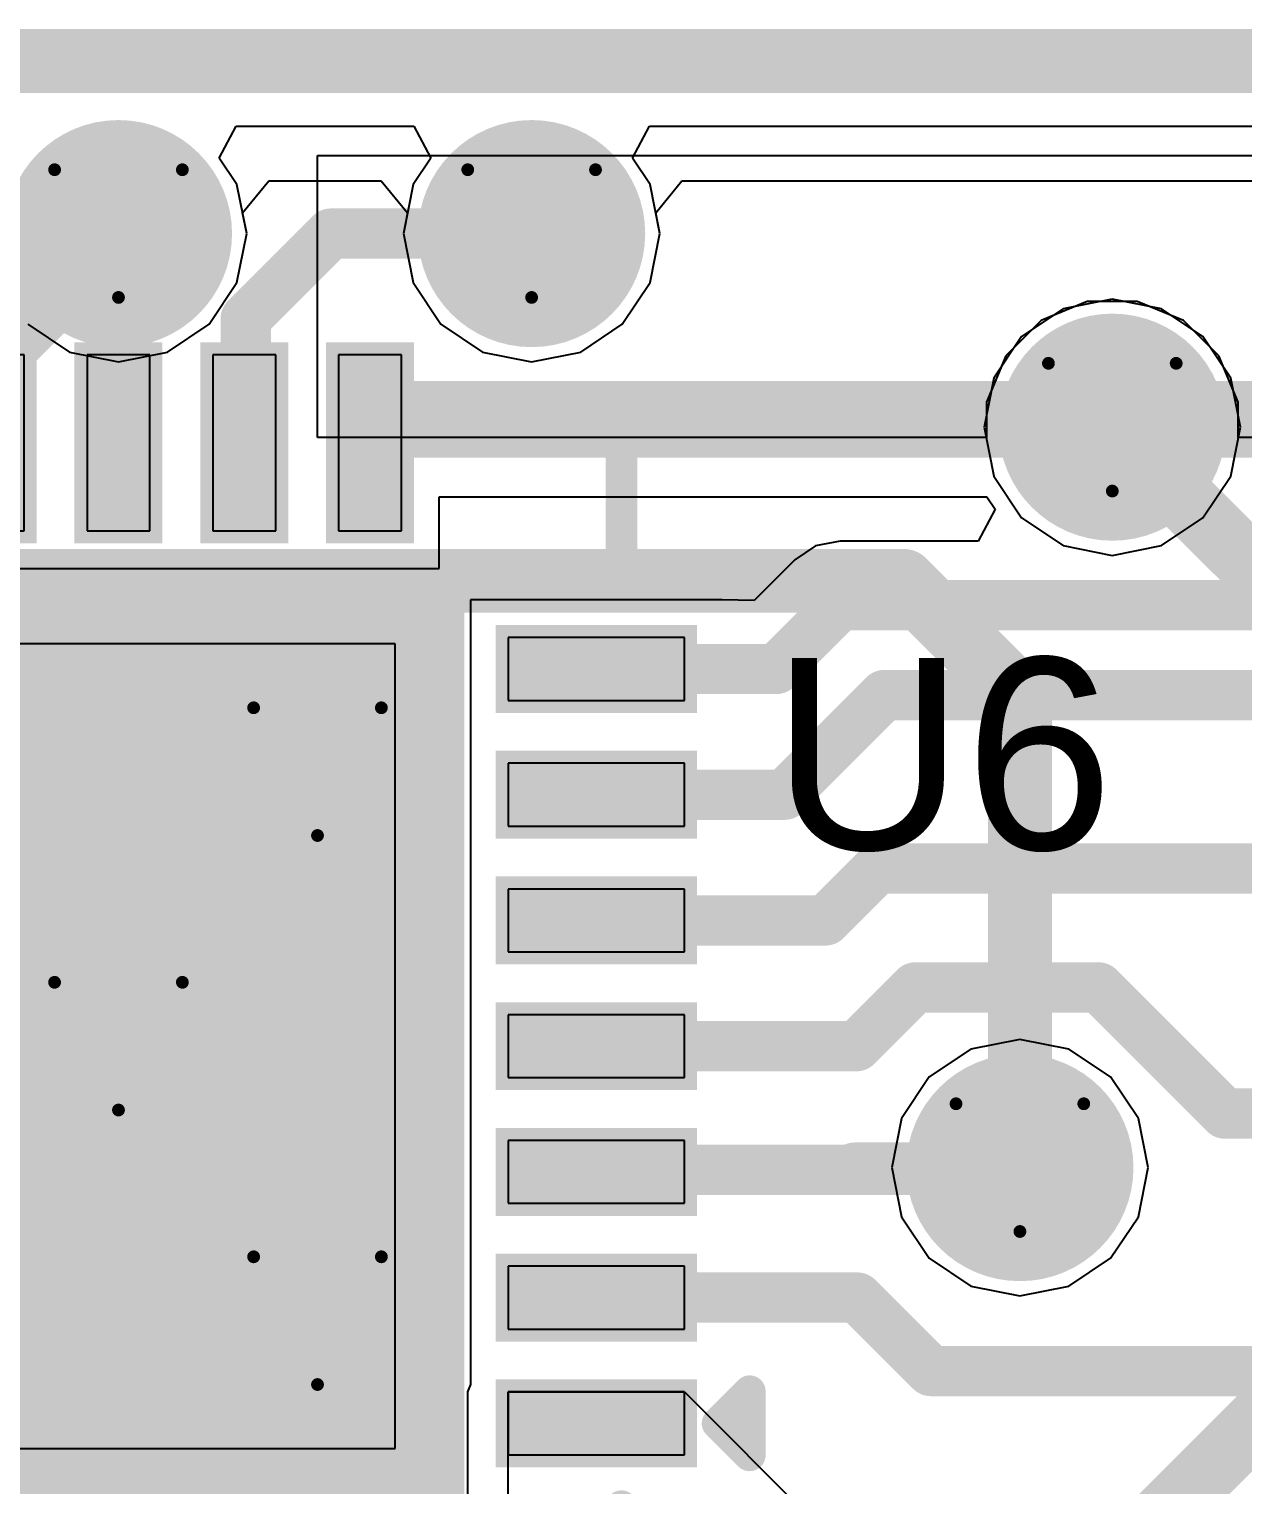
# Model space of a CAD drawing. Header units: inches. Extents: x 0 to 423, y -3 to 110.
# Drawn here: x 16.12 to 20.95, y 73.76 to 79.55 of the extents above; entities that cross this region are included whole.
import ezdxf

# ---------------------------------------------------------------- set-up
doc = ezdxf.new("R2010")
doc.units = ezdxf.units.IN
for name, color, linetype in [('Board Outline', 56, 'Continuous'), ('Bottom Layer', 5, 'Continuous'), ('Bottom Solder', 6, 'Continuous'), ('Drill Drawing', 1, 'Continuous'), ('Mechanical 1', 6, 'Continuous'), ('Mid Layer', 16, 'Continuous'), ('Mid Layer 2', 76, 'Continuous'), ('Top Layer', 1, 'Continuous'), ('Top Overlay', 2, 'Continuous'), ('Top Paste', 8, 'Continuous'), ('Top Solder', 216, 'Continuous'), ('Via Holes', 16, 'Continuous')]:
    doc.layers.add(name, color=color, linetype=linetype)
doc.styles.add('Arial', font='', dxfattribs={"height": 0.2})
doc.styles.get('Arial').set_extended_font_data('Arial')

# ---------------------------------------------------------------- blocks, each defined once
blk = doc.blocks.new('24_QFN__4_5__12')
at = {"layer": 'Top Layer'}
for points in [[(-0.875, 2.7501), (-0.875, 2.0501), (-1.125, 2.0501), (-1.125, 2.7501)], [(-0.375, 2.7501), (-0.375, 2.0501), (-0.625, 2.0501), (-0.625, 2.7501)], [(0.125, 2.7501), (0.125, 2.0501), (-0.125, 2.0501), (-0.125, 2.7501)], [(0.625, 2.7501), (0.625, 2.0501), (0.375, 2.0501), (0.375, 2.7501)], [(1.125, 2.7501), (1.125, 2.0501), (0.875, 2.0501), (0.875, 2.7501)], [(1.325, 1.825), (1.325, -1.825), (-1.325, -1.825), (-1.325, 1.825)], [(-1.5499, 1.625), (-1.5499, 1.375), (-2.2499, 1.375), (-2.2499, 1.625)], [(2.2499, 1.625), (2.2499, 1.375), (1.5499, 1.375), (1.5499, 1.625)], [(-1.5499, 1.125), (-1.5499, 0.875), (-2.2499, 0.875), (-2.2499, 1.125)], [(2.2499, 1.125), (2.2499, 0.875), (1.5499, 0.875), (1.5499, 1.125)], [(-1.5499, 0.625), (-1.5499, 0.375), (-2.2499, 0.375), (-2.2499, 0.625)], [(2.2499, 0.625), (2.2499, 0.375), (1.5499, 0.375), (1.5499, 0.625)], [(-1.5499, 0.125), (-1.5499, -0.125), (-2.2499, -0.125), (-2.2499, 0.125)], [(2.2499, 0.125), (2.2499, -0.125), (1.5499, -0.125), (1.5499, 0.125)], [(-1.5499, -0.375), (-1.5499, -0.625), (-2.2499, -0.625), (-2.2499, -0.375)], [(2.2499, -0.375), (2.2499, -0.625), (1.5499, -0.625), (1.5499, -0.375)], [(-1.5499, -0.875), (-1.5499, -1.125), (-2.2499, -1.125), (-2.2499, -0.875)], [(2.2499, -0.875), (2.2499, -1.125), (1.5499, -1.125), (1.5499, -0.875)], [(-1.5499, -1.375), (-1.5499, -1.625), (-2.2499, -1.625), (-2.2499, -1.375)], [(2.2499, -1.375), (2.2499, -1.625), (1.5499, -1.625), (1.5499, -1.375)], [(-0.875, -2.0501), (-0.875, -2.7501), (-1.125, -2.7501), (-1.125, -2.0501)], [(-0.375, -2.0501), (-0.375, -2.7501), (-0.625, -2.7501), (-0.625, -2.0501)], [(0.125, -2.0501), (0.125, -2.7501), (-0.125, -2.7501), (-0.125, -2.0501)], [(0.625, -2.0501), (0.625, -2.7501), (0.375, -2.7501), (0.375, -2.0501)], [(1.125, -2.0501), (1.125, -2.7501), (0.875, -2.7501), (0.875, -2.0501)]]:
    blk.add_hatch(color=1, dxfattribs=at).paths.add_polyline_path(points)
at = {"layer": 'Top Solder'}
for points in [[(-0.825, 2.8001), (-0.825, 2.0001), (-1.175, 2.0001), (-1.175, 2.8001)], [(-0.325, 2.8001), (-0.325, 2.0001), (-0.675, 2.0001), (-0.675, 2.8001)], [(0.175, 2.8001), (0.175, 2.0001), (-0.175, 2.0001), (-0.175, 2.8001)], [(0.675, 2.8001), (0.675, 2.0001), (0.325, 2.0001), (0.325, 2.8001)], [(1.175, 2.8001), (1.175, 2.0001), (0.825, 2.0001), (0.825, 2.8001)], [(1.375, 1.875), (1.375, -1.875), (-1.375, -1.875), (-1.375, 1.875)], [(-1.4999, 1.675), (-1.4999, 1.325), (-2.2999, 1.325), (-2.2999, 1.675)], [(2.2999, 1.675), (2.2999, 1.325), (1.4999, 1.325), (1.4999, 1.675)], [(-1.4999, 1.175), (-1.4999, 0.825), (-2.2999, 0.825), (-2.2999, 1.175)], [(2.2999, 1.175), (2.2999, 0.825), (1.4999, 0.825), (1.4999, 1.175)], [(-1.4999, 0.675), (-1.4999, 0.325), (-2.2999, 0.325), (-2.2999, 0.675)], [(2.2999, 0.675), (2.2999, 0.325), (1.4999, 0.325), (1.4999, 0.675)], [(-1.4999, 0.175), (-1.4999, -0.175), (-2.2999, -0.175), (-2.2999, 0.175)], [(2.2999, 0.175), (2.2999, -0.175), (1.4999, -0.175), (1.4999, 0.175)], [(-1.4999, -0.325), (-1.4999, -0.675), (-2.2999, -0.675), (-2.2999, -0.325)], [(2.2999, -0.325), (2.2999, -0.675), (1.4999, -0.675), (1.4999, -0.325)], [(-1.4999, -0.825), (-1.4999, -1.175), (-2.2999, -1.175), (-2.2999, -0.825)], [(2.2999, -0.825), (2.2999, -1.175), (1.4999, -1.175), (1.4999, -0.825)], [(-1.4999, -1.325), (-1.4999, -1.675), (-2.2999, -1.675), (-2.2999, -1.325)], [(2.2999, -1.325), (2.2999, -1.675), (1.4999, -1.675), (1.4999, -1.325)], [(-0.825, -2.0001), (-0.825, -2.8001), (-1.175, -2.8001), (-1.175, -2.0001)], [(-0.325, -2.0001), (-0.325, -2.8001), (-0.675, -2.8001), (-0.675, -2.0001)], [(0.175, -2.0001), (0.175, -2.8001), (-0.175, -2.8001), (-0.175, -2.0001)], [(0.675, -2.0001), (0.675, -2.8001), (0.325, -2.8001), (0.325, -2.0001)], [(1.175, -2.0001), (1.175, -2.8001), (0.825, -2.8001), (0.825, -2.0001)]]:
    blk.add_hatch(color=216, dxfattribs=at).paths.add_polyline_path(points)
at = {"layer": 'Top Overlay'}
for points in [[(-2, 2.5, 0.127, 0.127, 0), (-2, 1.8305, 0.127, 0.127, 0)], [(-1.3305, 2.5, 0.127, 0.127, 0), (-2, 2.5, 0.127, 0.127, 0)], [(2, 2.5, 0.127, 0.127, 0), (1.3305, 2.5, 0.127, 0.127, 0)], [(2, 2.5, 0.127, 0.127, 0), (2, 1.8305, 0.127, 0.127, 0)], [(-2.5095, 1.627, 0.127, 0.127, 0), (-2.5095, 1.373, 0.127, 0.127, 0)], [(-2.3825, 1.5, 0.127, 0.127, 0), (-2.5095, 1.627, 0.127, 0.127, 0)], [(-2.3825, 1.5, 0.127, 0.127, 0), (-2.5095, 1.373, 0.127, 0.127, 0)], [(-2, -1.8305, 0.127, 0.127, 0), (-2, -2.5, 0.127, 0.127, 0)], [(2, -1.8305, 0.127, 0.127, 0), (2, -2.5, 0.127, 0.127, 0)], [(-1.3305, -2.5, 0.127, 0.127, 0), (-2, -2.5, 0.127, 0.127, 0)], [(2, -2.5, 0.127, 0.127, 0), (1.3305, -2.5, 0.127, 0.127, 0)]]:
    blk.add_lwpolyline(points, format="xyseb", dxfattribs=at)
for points in [[(-2.0317, 2.5, 0.0635, 0.0635, 1), (-1.9682, 2.5, 0.0635, 0.0635, 1)], [(-2.0317, 2.5, 0.0635, 0.0635, 1), (-1.9682, 2.5, 0.0635, 0.0635, 1)], [(-1.3623, 2.5, 0.0635, 0.0635, 1), (-1.2988, 2.5, 0.0635, 0.0635, 1)], [(1.2988, 2.5, 0.0635, 0.0635, 1), (1.3623, 2.5, 0.0635, 0.0635, 1)], [(1.9682, 2.5, 0.0635, 0.0635, 1), (2.0317, 2.5, 0.0635, 0.0635, 1)], [(1.9682, 2.5, 0.0635, 0.0635, 1), (2.0317, 2.5, 0.0635, 0.0635, 1)], [(-2.0317, 1.8305, 0.0635, 0.0635, 1), (-1.9682, 1.8305, 0.0635, 0.0635, 1)], [(1.9682, 1.8305, 0.0635, 0.0635, 1), (2.0317, 1.8305, 0.0635, 0.0635, 1)], [(-2.5413, 1.627, 0.0635, 0.0635, 1), (-2.4778, 1.627, 0.0635, 0.0635, 1)], [(-2.5413, 1.627, 0.0635, 0.0635, 1), (-2.4778, 1.627, 0.0635, 0.0635, 1)], [(-2.4143, 1.5, 0.0635, 0.0635, 1), (-2.3508, 1.5, 0.0635, 0.0635, 1)], [(-2.4143, 1.5, 0.0635, 0.0635, 1), (-2.3508, 1.5, 0.0635, 0.0635, 1)], [(-2.5413, 1.373, 0.0635, 0.0635, 1), (-2.4778, 1.373, 0.0635, 0.0635, 1)], [(-2.5413, 1.373, 0.0635, 0.0635, 1), (-2.4778, 1.373, 0.0635, 0.0635, 1)], [(-2.0317, -1.8305, 0.0635, 0.0635, 1), (-1.9682, -1.8305, 0.0635, 0.0635, 1)], [(1.9682, -1.8305, 0.0635, 0.0635, 1), (2.0317, -1.8305, 0.0635, 0.0635, 1)], [(-2.0317, -2.5, 0.0635, 0.0635, 1), (-1.9682, -2.5, 0.0635, 0.0635, 1)], [(-2.0317, -2.5, 0.0635, 0.0635, 1), (-1.9682, -2.5, 0.0635, 0.0635, 1)], [(-1.3623, -2.5, 0.0635, 0.0635, 1), (-1.2988, -2.5, 0.0635, 0.0635, 1)], [(1.2988, -2.5, 0.0635, 0.0635, 1), (1.3623, -2.5, 0.0635, 0.0635, 1)], [(1.9682, -2.5, 0.0635, 0.0635, 1), (2.0317, -2.5, 0.0635, 0.0635, 1)], [(1.9682, -2.5, 0.0635, 0.0635, 1), (2.0317, -2.5, 0.0635, 0.0635, 1)]]:
    blk.add_lwpolyline(points, format="xyseb", close=True, dxfattribs=at)
at = {"layer": 'Top Paste'}
for p, q in [((-0.875, 2.75), (-1.125, 2.75)), ((-1.125, 2.75), (-1.125, 2.05)), ((-0.875, 2.05), (-0.875, 2.75)), ((-0.3751, 2.75), (-0.6251, 2.75)), ((-0.6251, 2.75), (-0.6251, 2.05)), ((-0.3751, 2.05), (-0.3751, 2.75)), ((0.125, 2.75), (-0.125, 2.75)), ((-0.125, 2.75), (-0.125, 2.05)), ((0.125, 2.05), (0.125, 2.75)), ((0.6249, 2.75), (0.3749, 2.75)), ((0.3749, 2.75), (0.3749, 2.05)), ((0.6249, 2.05), (0.6249, 2.75)), ((1.125, 2.75), (0.875, 2.75)), ((0.875, 2.75), (0.875, 2.05)), ((1.125, 2.05), (1.125, 2.75)), ((-1.125, 2.05), (-0.875, 2.05)), ((-0.6251, 2.05), (-0.3751, 2.05)), ((-0.125, 2.05), (0.125, 2.05)), ((0.3749, 2.05), (0.6249, 2.05)), ((0.875, 2.05), (1.125, 2.05)), ((-1.55, 1.6249), (-2.25, 1.6249)), ((-2.25, 1.6249), (-2.25, 1.3749)), ((-1.55, 1.3749), (-1.55, 1.6249)), ((2.25, 1.6249), (1.55, 1.6249)), ((1.55, 1.6249), (1.55, 1.3749)), ((2.25, 1.3749), (2.25, 1.6249)), ((-1.1, 1.6), (-1.1, -1.6)), ((1.1, 1.6), (-1.1, 1.6)), ((1.1, -1.6), (1.1, 1.6)), ((-2.25, 1.3749), (-1.55, 1.3749)), ((1.55, 1.3749), (2.25, 1.3749)), ((-1.55, 1.125), (-2.25, 1.125)), ((-2.25, 1.125), (-2.25, 0.875)), ((-1.55, 0.875), (-1.55, 1.125)), ((2.25, 1.125), (1.55, 1.125)), ((1.55, 1.125), (1.55, 0.875)), ((2.25, 0.875), (2.25, 1.125)), ((-2.25, 0.875), (-1.55, 0.875)), ((1.55, 0.875), (2.25, 0.875)), ((-2.25, 0.6249), (-2.25, 0.3749)), ((-1.55, 0.6249), (-2.25, 0.6249)), ((-1.55, 0.3749), (-1.55, 0.6249)), ((1.55, 0.6249), (1.55, 0.3749)), ((2.25, 0.6249), (1.55, 0.6249)), ((2.25, 0.3749), (2.25, 0.6249)), ((-2.25, 0.3749), (-1.55, 0.3749)), ((1.55, 0.3749), (2.25, 0.3749)), ((-1.55, 0.125), (-2.25, 0.125)), ((-2.25, 0.125), (-2.25, -0.125)), ((-1.55, -0.125), (-1.55, 0.125)), ((2.25, 0.125), (1.55, 0.125)), ((1.55, 0.125), (1.55, -0.125)), ((2.25, -0.125), (2.25, 0.125)), ((-2.25, -0.125), (-1.55, -0.125)), ((1.55, -0.125), (2.25, -0.125)), ((-2.25, -0.3751), (-2.25, -0.6251)), ((-1.55, -0.3751), (-2.25, -0.3751)), ((-1.55, -0.6251), (-1.55, -0.3751)), ((1.55, -0.3751), (1.55, -0.6251)), ((2.25, -0.3751), (1.55, -0.3751)), ((2.25, -0.6251), (2.25, -0.3751)), ((-2.25, -0.6251), (-1.55, -0.6251)), ((1.55, -0.6251), (2.25, -0.6251)), ((-1.55, -0.875), (-2.25, -0.875)), ((-2.25, -0.875), (-2.25, -1.125)), ((-1.55, -1.125), (-1.55, -0.875)), ((1.55, -0.875), (1.55, -1.125)), ((2.25, -0.875), (1.55, -0.875)), ((2.25, -1.125), (2.25, -0.875)), ((-2.25, -1.125), (-1.55, -1.125)), ((1.55, -1.125), (2.25, -1.125)), ((-2.25, -1.3751), (-2.25, -1.6251)), ((-1.55, -1.3751), (-2.25, -1.3751)), ((-1.55, -1.6251), (-1.55, -1.3751)), ((1.55, -1.3751), (1.55, -1.6251)), ((2.25, -1.3751), (1.55, -1.3751)), ((2.25, -1.6251), (2.25, -1.3751)), ((-1.1, -1.6), (1.1, -1.6)), ((-2.25, -1.6251), (-1.55, -1.6251)), ((1.55, -1.6251), (2.25, -1.6251)), ((-0.875, -2.05), (-1.125, -2.05)), ((-1.125, -2.05), (-1.125, -2.75)), ((-0.875, -2.75), (-0.875, -2.05)), ((-0.3751, -2.05), (-0.6251, -2.05)), ((-0.6251, -2.05), (-0.6251, -2.75)), ((-0.3751, -2.75), (-0.3751, -2.05)), ((0.125, -2.05), (-0.125, -2.05)), ((-0.125, -2.05), (-0.125, -2.75)), ((0.125, -2.75), (0.125, -2.05)), ((0.3749, -2.05), (0.3749, -2.75)), ((0.6249, -2.05), (0.3749, -2.05)), ((0.6249, -2.75), (0.6249, -2.05)), ((0.875, -2.05), (0.875, -2.75)), ((1.125, -2.05), (0.875, -2.05)), ((1.125, -2.75), (1.125, -2.05)), ((-1.125, -2.75), (-0.875, -2.75)), ((-0.6251, -2.75), (-0.3751, -2.75)), ((-0.125, -2.75), (0.125, -2.75)), ((0.3749, -2.75), (0.6249, -2.75)), ((0.875, -2.75), (1.125, -2.75))]:
    blk.add_line(p, q, dxfattribs=at)

msp = doc.modelspace()

# ---------------------------------------------------------------- hatches: boundary and pattern name
at = {"layer": 'Bottom Layer'}
h = msp.add_hatch(color=5, dxfattribs=at)
edge = h.paths.add_edge_path()
edge.add_arc((16.4749, 78.7337), 0.35, 0, 360)
h = msp.add_hatch(color=5, dxfattribs=at)
edge = h.paths.add_edge_path()
edge.add_arc((18.1176, 78.7337), 0.35, 0, 360)
h = msp.add_hatch(color=5, dxfattribs=at)
edge = h.paths.add_edge_path()
edge.add_arc((20.4264, 77.9637), 0.35, 0, 360)
h = msp.add_hatch(color=5, dxfattribs=at)
edge = h.paths.add_edge_path()
edge.add_arc((17.2662, 76.5936), 0.35, 0, 360)
h = msp.add_hatch(color=5, dxfattribs=at)
edge = h.paths.add_edge_path()
edge.add_arc((16.4749, 75.5017), 0.35, 0, 360)
h = msp.add_hatch(color=5, dxfattribs=at)
edge = h.paths.add_edge_path()
edge.add_arc((20.059, 75.0186), 0.35, 0, 360)
h = msp.add_hatch(color=5, dxfattribs=at)
edge = h.paths.add_edge_path()
edge.add_arc((17.2662, 74.4099), 0.35, 0, 360)
at = {"layer": 'Bottom Solder'}
h = msp.add_hatch(color=6, dxfattribs=at)
edge = h.paths.add_edge_path()
edge.add_arc((16.4749, 78.7337), 0.4516, 0, 360)
h = msp.add_hatch(color=6, dxfattribs=at)
edge = h.paths.add_edge_path()
edge.add_arc((18.1176, 78.7337), 0.4516, 0, 360)
h = msp.add_hatch(color=6, dxfattribs=at)
edge = h.paths.add_edge_path()
edge.add_arc((20.4264, 77.9637), 0.4516, 0, 360)
h = msp.add_hatch(color=6, dxfattribs=at)
edge = h.paths.add_edge_path()
edge.add_arc((15.6836, 76.5936), 0.4516, 0, 360)
h = msp.add_hatch(color=6, dxfattribs=at)
edge = h.paths.add_edge_path()
edge.add_arc((17.2662, 76.5936), 0.4516, 0, 360)
h = msp.add_hatch(color=6, dxfattribs=at)
edge = h.paths.add_edge_path()
edge.add_arc((16.4749, 75.5017), 0.4516, 0, 360)
h = msp.add_hatch(color=6, dxfattribs=at)
edge = h.paths.add_edge_path()
edge.add_arc((20.059, 75.0186), 0.4516, 0, 360)
h = msp.add_hatch(color=6, dxfattribs=at)
edge = h.paths.add_edge_path()
edge.add_arc((15.6836, 74.4099), 0.4516, 0, 360)
h = msp.add_hatch(color=6, dxfattribs=at)
edge = h.paths.add_edge_path()
edge.add_arc((17.2662, 74.4099), 0.4516, 0, 360)
at = {"layer": 'Mid Layer'}
h = msp.add_hatch(color=16, dxfattribs=at)
edge = h.paths.add_edge_path()
edge.add_arc((16.4749, 78.7337), 0.35, 0, 360)
h = msp.add_hatch(color=16, dxfattribs=at)
edge = h.paths.add_edge_path()
edge.add_arc((18.1176, 78.7337), 0.35, 0, 360)
h = msp.add_hatch(color=16, dxfattribs=at)
edge = h.paths.add_edge_path()
edge.add_arc((20.4264, 77.9637), 0.35, 0, 360)
h = msp.add_hatch(color=16, dxfattribs=at)
edge = h.paths.add_edge_path()
edge.add_arc((17.2662, 76.5936), 0.35, 0, 360)
h = msp.add_hatch(color=16, dxfattribs=at)
edge = h.paths.add_edge_path()
edge.add_arc((16.4749, 75.5017), 0.35, 0, 360)
h = msp.add_hatch(color=16, dxfattribs=at)
edge = h.paths.add_edge_path()
edge.add_arc((20.059, 75.0186), 0.35, 0, 360)
h = msp.add_hatch(color=16, dxfattribs=at)
edge = h.paths.add_edge_path()
edge.add_arc((17.2662, 74.4099), 0.35, 0, 360)
at = {"layer": 'Mid Layer 2'}
h = msp.add_hatch(color=76, dxfattribs=at)
edge = h.paths.add_edge_path()
edge.add_arc((16.4749, 78.7337), 0.35, 0, 360)
h = msp.add_hatch(color=76, dxfattribs=at)
edge = h.paths.add_edge_path()
edge.add_arc((18.1176, 78.7337), 0.35, 0, 360)
h = msp.add_hatch(color=76, dxfattribs=at)
edge = h.paths.add_edge_path()
edge.add_arc((20.4264, 77.9637), 0.35, 0, 360)
h = msp.add_hatch(color=76, dxfattribs=at)
edge = h.paths.add_edge_path()
edge.add_arc((17.2662, 76.5936), 0.35, 0, 360)
h = msp.add_hatch(color=76, dxfattribs=at)
edge = h.paths.add_edge_path()
edge.add_arc((16.4749, 75.5017), 0.35, 0, 360)
h = msp.add_hatch(color=76, dxfattribs=at)
edge = h.paths.add_edge_path()
edge.add_arc((20.059, 75.0186), 0.35, 0, 360)
h = msp.add_hatch(color=76, dxfattribs=at)
edge = h.paths.add_edge_path()
edge.add_arc((17.2662, 74.4099), 0.35, 0, 360)
at = {"layer": 'Top Layer'}
h = msp.add_hatch(color=1, dxfattribs=at)
edge = h.paths.add_edge_path()
edge.add_arc((16.4749, 78.7337), 0.35, 0, 360)
h = msp.add_hatch(color=1, dxfattribs=at)
edge = h.paths.add_edge_path()
edge.add_arc((18.1176, 78.7337), 0.35, 0, 360)
h = msp.add_hatch(color=1, dxfattribs=at)
edge = h.paths.add_edge_path()
edge.add_arc((20.4264, 77.9637), 0.35, 0, 360)
h = msp.add_hatch(color=1, dxfattribs=at)
edge = h.paths.add_edge_path()
edge.add_arc((17.2662, 76.5936), 0.35, 0, 360)
h = msp.add_hatch(color=1, dxfattribs=at)
edge = h.paths.add_edge_path()
edge.add_arc((16.4749, 75.5017), 0.35, 0, 360)
h = msp.add_hatch(color=1, dxfattribs=at)
edge = h.paths.add_edge_path()
edge.add_arc((20.059, 75.0186), 0.35, 0, 360)
h = msp.add_hatch(color=1, dxfattribs=at)
edge = h.paths.add_edge_path()
edge.add_arc((17.2662, 74.4099), 0.35, 0, 360)
at = {"layer": 'Top Solder'}
h = msp.add_hatch(color=216, dxfattribs=at)
edge = h.paths.add_edge_path()
edge.add_arc((16.4749, 78.7337), 0.4516, 0, 360)
h = msp.add_hatch(color=216, dxfattribs=at)
edge = h.paths.add_edge_path()
edge.add_arc((18.1176, 78.7337), 0.4516, 0, 360)
h = msp.add_hatch(color=216, dxfattribs=at)
edge = h.paths.add_edge_path()
edge.add_arc((20.4264, 77.9637), 0.4516, 0, 360)
h = msp.add_hatch(color=216, dxfattribs=at)
edge = h.paths.add_edge_path()
edge.add_arc((15.6836, 76.5936), 0.4516, 0, 360)
h = msp.add_hatch(color=216, dxfattribs=at)
edge = h.paths.add_edge_path()
edge.add_arc((17.2662, 76.5936), 0.4516, 0, 360)
h = msp.add_hatch(color=216, dxfattribs=at)
edge = h.paths.add_edge_path()
edge.add_arc((16.4749, 75.5017), 0.4516, 0, 360)
h = msp.add_hatch(color=216, dxfattribs=at)
edge = h.paths.add_edge_path()
edge.add_arc((20.059, 75.0186), 0.4516, 0, 360)
h = msp.add_hatch(color=216, dxfattribs=at)
edge = h.paths.add_edge_path()
edge.add_arc((15.6836, 74.4099), 0.4516, 0, 360)
h = msp.add_hatch(color=216, dxfattribs=at)
edge = h.paths.add_edge_path()
edge.add_arc((17.2662, 74.4099), 0.4516, 0, 360)
at = {"layer": 'Via Holes'}
h = msp.add_hatch(color=7, dxfattribs=at)
edge = h.paths.add_edge_path()
edge.add_arc((16.4749, 78.7337), 0.25, 0, 360)
h = msp.add_hatch(color=7, dxfattribs=at)
edge = h.paths.add_edge_path()
edge.add_arc((18.1176, 78.7337), 0.25, 0, 360)
h = msp.add_hatch(color=7, dxfattribs=at)
edge = h.paths.add_edge_path()
edge.add_arc((20.4264, 77.9637), 0.25, 0, 360)
h = msp.add_hatch(color=7, dxfattribs=at)
edge = h.paths.add_edge_path()
edge.add_arc((17.2662, 76.5936), 0.25, 0, 360)
h = msp.add_hatch(color=7, dxfattribs=at)
edge = h.paths.add_edge_path()
edge.add_arc((16.4749, 75.5017), 0.25, 0, 360)
h = msp.add_hatch(color=7, dxfattribs=at)
edge = h.paths.add_edge_path()
edge.add_arc((20.059, 75.0186), 0.25, 0, 360)
h = msp.add_hatch(color=7, dxfattribs=at)
edge = h.paths.add_edge_path()
edge.add_arc((17.2662, 74.4099), 0.25, 0, 360)

# ---------------------------------------------------------------- linework, layer by layer
at = {"layer": 'Board Outline'}
msp.add_lwpolyline([(0.02, 79.42, 0.254, 0.254, 0), (64.06, 79.42, 0.254, 0.254, 0)], format="xyseb", dxfattribs=at)
at = {"layer": 'Bottom Layer'}
for p, q in [((16.8755, 79.034), (16.9434, 79.161)), ((16.9434, 79.161), (17.6491, 79.161)), ((17.6491, 79.161), (17.717, 79.034)), ((18.5183, 79.034), (18.5862, 79.161)), ((18.5862, 79.161), (50.5352, 79.161)), ((16.9459, 78.9288), (16.8755, 79.034)), ((17.717, 79.034), (17.6466, 78.9288)), ((18.5886, 78.9288), (18.5183, 79.034)), ((16.9847, 78.7337), (16.9459, 78.9288)), ((17.6466, 78.9288), (17.6078, 78.7337)), ((18.6274, 78.7337), (18.5886, 78.9288)), ((16.9459, 78.5386), (16.9847, 78.7337)), ((17.6078, 78.7337), (17.6466, 78.5386)), ((18.5886, 78.5386), (18.6274, 78.7337)), ((16.8354, 78.3732), (16.9459, 78.5386)), ((17.6466, 78.5386), (17.7572, 78.3732)), ((18.4781, 78.3732), (18.5886, 78.5386)), ((20.4264, 78.4735), (20.2313, 78.4347)), ((20.6214, 78.4347), (20.4264, 78.4735)), ((20.2313, 78.4347), (20.0659, 78.3242)), ((20.7868, 78.3242), (20.6214, 78.4347)), ((16.1144, 78.3732), (16.2798, 78.2627)), ((16.67, 78.2627), (16.8354, 78.3732)), ((17.7572, 78.3732), (17.9225, 78.2627)), ((18.3127, 78.2627), (18.4781, 78.3732)), ((20.0659, 78.3242), (19.9554, 78.1588)), ((20.8973, 78.1588), (20.7868, 78.3242)), ((16.2798, 78.2627), (16.4749, 78.2239)), ((16.4749, 78.2239), (16.67, 78.2627)), ((17.9225, 78.2627), (18.1176, 78.2239)), ((18.1176, 78.2239), (18.3127, 78.2627)), ((19.9554, 78.1588), (19.9166, 77.9637)), ((20.9362, 77.9637), (20.8973, 78.1588)), ((19.9166, 77.9637), (19.9554, 77.7686)), ((20.8973, 77.7686), (20.9362, 77.9637)), ((19.9554, 77.7686), (20.0659, 77.6032)), ((20.7868, 77.6032), (20.8973, 77.7686)), ((20.0659, 77.6032), (20.2313, 77.4927)), ((20.6214, 77.4927), (20.7868, 77.6032)), ((20.2313, 77.4927), (20.4264, 77.4539)), ((20.4264, 77.4539), (20.6214, 77.4927)), ((20.059, 75.5284), (19.8639, 75.4896)), ((20.2541, 75.4896), (20.059, 75.5284)), ((19.8639, 75.4896), (19.6986, 75.3791)), ((20.4195, 75.3791), (20.2541, 75.4896)), ((19.6986, 75.3791), (19.588, 75.2137)), ((20.53, 75.2137), (20.4195, 75.3791)), ((19.588, 75.2137), (19.5492, 75.0186)), ((20.5688, 75.0186), (20.53, 75.2137)), ((19.5492, 75.0186), (19.588, 74.8235)), ((20.53, 74.8235), (20.5688, 75.0186)), ((19.588, 74.8235), (19.6986, 74.6581)), ((20.4195, 74.6581), (20.53, 74.8235)), ((19.6986, 74.6581), (19.8639, 74.5476)), ((20.2541, 74.5476), (20.4195, 74.6581)), ((19.8639, 74.5476), (20.059, 74.5088)), ((20.059, 74.5088), (20.2541, 74.5476))]:
    msp.add_line(p, q, dxfattribs=at)
at = {"layer": 'Drill Drawing'}
for points in [[(16.2209, 78.9877, 0.0508, 0.0508, 0), (16.7289, 78.9877, 0.0508, 0.0508, 0)], [(16.2209, 78.9877, 0.0508, 0.0508, 0), (16.4749, 78.4797, 0.0508, 0.0508, 0)], [(16.4749, 78.4797, 0.0508, 0.0508, 0), (16.7289, 78.9877, 0.0508, 0.0508, 0)], [(17.8636, 78.9877, 0.0508, 0.0508, 0), (18.3716, 78.9877, 0.0508, 0.0508, 0)], [(17.8636, 78.9877, 0.0508, 0.0508, 0), (18.1176, 78.4797, 0.0508, 0.0508, 0)], [(18.1176, 78.4797, 0.0508, 0.0508, 0), (18.3716, 78.9877, 0.0508, 0.0508, 0)], [(20.1724, 78.2177, 0.0508, 0.0508, 0), (20.6804, 78.2177, 0.0508, 0.0508, 0)], [(20.1724, 78.2177, 0.0508, 0.0508, 0), (20.4264, 77.7097, 0.0508, 0.0508, 0)], [(20.4264, 77.7097, 0.0508, 0.0508, 0), (20.6804, 78.2177, 0.0508, 0.0508, 0)], [(17.0122, 76.8476, 0.0508, 0.0508, 0), (17.5202, 76.8476, 0.0508, 0.0508, 0)], [(17.0122, 76.8476, 0.0508, 0.0508, 0), (17.2662, 76.3396, 0.0508, 0.0508, 0)], [(17.2662, 76.3396, 0.0508, 0.0508, 0), (17.5202, 76.8476, 0.0508, 0.0508, 0)], [(16.2209, 75.7557, 0.0508, 0.0508, 0), (16.7289, 75.7557, 0.0508, 0.0508, 0)], [(16.2209, 75.7557, 0.0508, 0.0508, 0), (16.4749, 75.2477, 0.0508, 0.0508, 0)], [(16.4749, 75.2477, 0.0508, 0.0508, 0), (16.7289, 75.7557, 0.0508, 0.0508, 0)], [(19.805, 75.2726, 0.0508, 0.0508, 0), (20.313, 75.2726, 0.0508, 0.0508, 0)], [(19.805, 75.2726, 0.0508, 0.0508, 0), (20.059, 74.7646, 0.0508, 0.0508, 0)], [(20.059, 74.7646, 0.0508, 0.0508, 0), (20.313, 75.2726, 0.0508, 0.0508, 0)], [(17.0122, 74.6639, 0.0508, 0.0508, 0), (17.5202, 74.6639, 0.0508, 0.0508, 0)], [(17.0122, 74.6639, 0.0508, 0.0508, 0), (17.2662, 74.1559, 0.0508, 0.0508, 0)], [(17.2662, 74.1559, 0.0508, 0.0508, 0), (17.5202, 74.6639, 0.0508, 0.0508, 0)]]:
    msp.add_lwpolyline(points, format="xyseb", dxfattribs=at)
for points in [[(16.2082, 78.9877, 0.0254, 0.0254, 1), (16.2336, 78.9877, 0.0254, 0.0254, 1)], [(16.2082, 78.9877, 0.0254, 0.0254, 1), (16.2336, 78.9877, 0.0254, 0.0254, 1)], [(16.7162, 78.9877, 0.0254, 0.0254, 1), (16.7416, 78.9877, 0.0254, 0.0254, 1)], [(16.7162, 78.9877, 0.0254, 0.0254, 1), (16.7416, 78.9877, 0.0254, 0.0254, 1)], [(17.8509, 78.9877, 0.0254, 0.0254, 1), (17.8763, 78.9877, 0.0254, 0.0254, 1)], [(17.8509, 78.9877, 0.0254, 0.0254, 1), (17.8763, 78.9877, 0.0254, 0.0254, 1)], [(18.3589, 78.9877, 0.0254, 0.0254, 1), (18.3843, 78.9877, 0.0254, 0.0254, 1)], [(18.3589, 78.9877, 0.0254, 0.0254, 1), (18.3843, 78.9877, 0.0254, 0.0254, 1)], [(16.4622, 78.4797, 0.0254, 0.0254, 1), (16.4876, 78.4797, 0.0254, 0.0254, 1)], [(16.4622, 78.4797, 0.0254, 0.0254, 1), (16.4876, 78.4797, 0.0254, 0.0254, 1)], [(18.1049, 78.4797, 0.0254, 0.0254, 1), (18.1303, 78.4797, 0.0254, 0.0254, 1)], [(18.1049, 78.4797, 0.0254, 0.0254, 1), (18.1303, 78.4797, 0.0254, 0.0254, 1)], [(20.1597, 78.2177, 0.0254, 0.0254, 1), (20.1851, 78.2177, 0.0254, 0.0254, 1)], [(20.1597, 78.2177, 0.0254, 0.0254, 1), (20.1851, 78.2177, 0.0254, 0.0254, 1)], [(20.6677, 78.2177, 0.0254, 0.0254, 1), (20.6931, 78.2177, 0.0254, 0.0254, 1)], [(20.6677, 78.2177, 0.0254, 0.0254, 1), (20.6931, 78.2177, 0.0254, 0.0254, 1)], [(20.4137, 77.7097, 0.0254, 0.0254, 1), (20.4391, 77.7097, 0.0254, 0.0254, 1)], [(20.4137, 77.7097, 0.0254, 0.0254, 1), (20.4391, 77.7097, 0.0254, 0.0254, 1)], [(16.9995, 76.8476, 0.0254, 0.0254, 1), (17.0249, 76.8476, 0.0254, 0.0254, 1)], [(16.9995, 76.8476, 0.0254, 0.0254, 1), (17.0249, 76.8476, 0.0254, 0.0254, 1)], [(17.5075, 76.8476, 0.0254, 0.0254, 1), (17.5329, 76.8476, 0.0254, 0.0254, 1)], [(17.5075, 76.8476, 0.0254, 0.0254, 1), (17.5329, 76.8476, 0.0254, 0.0254, 1)], [(17.2535, 76.3396, 0.0254, 0.0254, 1), (17.2789, 76.3396, 0.0254, 0.0254, 1)], [(17.2535, 76.3396, 0.0254, 0.0254, 1), (17.2789, 76.3396, 0.0254, 0.0254, 1)], [(16.2082, 75.7557, 0.0254, 0.0254, 1), (16.2336, 75.7557, 0.0254, 0.0254, 1)], [(16.2082, 75.7557, 0.0254, 0.0254, 1), (16.2336, 75.7557, 0.0254, 0.0254, 1)], [(16.7162, 75.7557, 0.0254, 0.0254, 1), (16.7416, 75.7557, 0.0254, 0.0254, 1)], [(16.7162, 75.7557, 0.0254, 0.0254, 1), (16.7416, 75.7557, 0.0254, 0.0254, 1)], [(19.7923, 75.2726, 0.0254, 0.0254, 1), (19.8177, 75.2726, 0.0254, 0.0254, 1)], [(19.7923, 75.2726, 0.0254, 0.0254, 1), (19.8177, 75.2726, 0.0254, 0.0254, 1)], [(20.3003, 75.2726, 0.0254, 0.0254, 1), (20.3257, 75.2726, 0.0254, 0.0254, 1)], [(20.3003, 75.2726, 0.0254, 0.0254, 1), (20.3257, 75.2726, 0.0254, 0.0254, 1)], [(16.4622, 75.2477, 0.0254, 0.0254, 1), (16.4876, 75.2477, 0.0254, 0.0254, 1)], [(16.4622, 75.2477, 0.0254, 0.0254, 1), (16.4876, 75.2477, 0.0254, 0.0254, 1)], [(20.0463, 74.7646, 0.0254, 0.0254, 1), (20.0717, 74.7646, 0.0254, 0.0254, 1)], [(20.0463, 74.7646, 0.0254, 0.0254, 1), (20.0717, 74.7646, 0.0254, 0.0254, 1)], [(16.9995, 74.6639, 0.0254, 0.0254, 1), (17.0249, 74.6639, 0.0254, 0.0254, 1)], [(16.9995, 74.6639, 0.0254, 0.0254, 1), (17.0249, 74.6639, 0.0254, 0.0254, 1)], [(17.5075, 74.6639, 0.0254, 0.0254, 1), (17.5329, 74.6639, 0.0254, 0.0254, 1)], [(17.5075, 74.6639, 0.0254, 0.0254, 1), (17.5329, 74.6639, 0.0254, 0.0254, 1)], [(17.2535, 74.1559, 0.0254, 0.0254, 1), (17.2789, 74.1559, 0.0254, 0.0254, 1)], [(17.2535, 74.1559, 0.0254, 0.0254, 1), (17.2789, 74.1559, 0.0254, 0.0254, 1)]]:
    msp.add_lwpolyline(points, format="xyseb", close=True, dxfattribs=at)
at = {"layer": 'Mechanical 1'}
msp.add_lwpolyline([(0.02, 79.42, 0.254, 0.254, 0), (64.06, 79.42, 0.254, 0.254, 0)], format="xyseb", dxfattribs=at)
at = {"layer": 'Mid Layer'}
for p, q in [((16.9683, 78.8162), (17.0725, 78.9432)), ((17.0725, 78.9432), (17.52, 78.9432)), ((17.52, 78.9432), (17.6243, 78.8162)), ((18.611, 78.8162), (18.7152, 78.9432)), ((18.7152, 78.9432), (50.4656, 78.9432)), ((16.9847, 78.7337), (16.9683, 78.8162)), ((17.6243, 78.8162), (17.6078, 78.7337)), ((18.6274, 78.7337), (18.611, 78.8162)), ((16.9459, 78.5386), (16.9847, 78.7337)), ((17.6078, 78.7337), (17.6466, 78.5386)), ((18.5886, 78.5386), (18.6274, 78.7337)), ((16.8354, 78.3732), (16.9459, 78.5386)), ((17.6466, 78.5386), (17.7572, 78.3732)), ((18.4781, 78.3732), (18.5886, 78.5386)), ((20.4264, 78.4735), (20.2313, 78.4347)), ((20.6214, 78.4347), (20.4264, 78.4735)), ((20.2313, 78.4347), (20.0659, 78.3242)), ((20.7868, 78.3242), (20.6214, 78.4347)), ((16.1144, 78.3732), (16.2798, 78.2627)), ((16.67, 78.2627), (16.8354, 78.3732)), ((17.7572, 78.3732), (17.9225, 78.2627)), ((18.3127, 78.2627), (18.4781, 78.3732)), ((20.0659, 78.3242), (19.9554, 78.1588)), ((20.8973, 78.1588), (20.7868, 78.3242)), ((16.2798, 78.2627), (16.4749, 78.2239)), ((16.4749, 78.2239), (16.67, 78.2627)), ((17.9225, 78.2627), (18.1176, 78.2239)), ((18.1176, 78.2239), (18.3127, 78.2627)), ((19.9554, 78.1588), (19.9166, 77.9637)), ((20.9362, 77.9637), (20.8973, 78.1588)), ((19.9166, 77.9637), (19.9554, 77.7686)), ((20.8973, 77.7686), (20.9362, 77.9637)), ((19.9554, 77.7686), (20.0659, 77.6032)), ((20.7868, 77.6032), (20.8973, 77.7686)), ((20.0659, 77.6032), (20.2313, 77.4927)), ((20.6214, 77.4927), (20.7868, 77.6032)), ((20.2313, 77.4927), (20.4264, 77.4539)), ((20.4264, 77.4539), (20.6214, 77.4927)), ((20.059, 75.5284), (19.8639, 75.4896)), ((20.2541, 75.4896), (20.059, 75.5284)), ((19.8639, 75.4896), (19.6986, 75.3791)), ((20.4195, 75.3791), (20.2541, 75.4896)), ((19.6986, 75.3791), (19.588, 75.2137)), ((20.53, 75.2137), (20.4195, 75.3791)), ((19.588, 75.2137), (19.5492, 75.0186)), ((20.5688, 75.0186), (20.53, 75.2137)), ((19.5492, 75.0186), (19.588, 74.8235)), ((20.53, 74.8235), (20.5688, 75.0186)), ((19.588, 74.8235), (19.6986, 74.6581)), ((20.4195, 74.6581), (20.53, 74.8235)), ((19.6986, 74.6581), (19.8639, 74.5476)), ((20.2541, 74.5476), (20.4195, 74.6581)), ((19.8639, 74.5476), (20.059, 74.5088)), ((20.059, 74.5088), (20.2541, 74.5476))]:
    msp.add_line(p, q, dxfattribs=at)
at = {"layer": 'Mid Layer 2'}
for p, q in [((17.2662, 77.9225), (17.2662, 79.0448)), ((17.2662, 79.0448), (27.3118, 79.0448)), ((20.3269, 78.4637), (20.1431, 78.3876)), ((20.5258, 78.4637), (20.3269, 78.4637)), ((20.7096, 78.3876), (20.5258, 78.4637)), ((20.1431, 78.3876), (20.0025, 78.2469)), ((20.8502, 78.2469), (20.7096, 78.3876)), ((20.0025, 78.2469), (19.9264, 78.0632)), ((20.9264, 78.0632), (20.8502, 78.2469)), ((19.9264, 78.0632), (19.9264, 77.9225)), ((20.9264, 77.9225), (20.9264, 78.0632)), ((19.9264, 77.9225), (17.2662, 77.9225)), ((22.5021, 77.9225), (20.9264, 77.9225))]:
    msp.add_line(p, q, dxfattribs=at)
for points in [[(15.6638, 77.9225, 0.254, 0.254, 0), (16.4749, 78.7337, 0.254, 0.254, 0)], [(20.4264, 77.9637, 0.254, 0.254, 0), (21.082, 77.3081, 0.254, 0.254, 0)], [(15.2543, 77.3523, 0.254, 0.254, 0), (19.5968, 77.3523, 0.254, 0.254, 0)], [(19.5968, 77.3523, 0.254, 0.254, 0), (20.059, 76.89, 0.254, 0.254, 0)], [(20.059, 75.0186, 0.254, 0.254, 0), (20.059, 76.89, 0.254, 0.254, 0)], [(20.1727, 73.1808, 0.254, 0.254, 0), (21.082, 74.0901, 0.254, 0.254, 0)]]:
    msp.add_lwpolyline(points, format="xyseb", dxfattribs=at)
for points in [[(16.4114, 78.7337, 0.127, 0.127, 1), (16.5384, 78.7337, 0.127, 0.127, 1)], [(20.3629, 77.9637, 0.127, 0.127, 1), (20.4899, 77.9637, 0.127, 0.127, 1)], [(19.5333, 77.3523, 0.127, 0.127, 1), (19.6603, 77.3523, 0.127, 0.127, 1)], [(19.5333, 77.3523, 0.127, 0.127, 1), (19.6603, 77.3523, 0.127, 0.127, 1)], [(19.9955, 76.89, 0.127, 0.127, 1), (20.1225, 76.89, 0.127, 0.127, 1)], [(19.9955, 76.89, 0.127, 0.127, 1), (20.1225, 76.89, 0.127, 0.127, 1)], [(19.9955, 75.0186, 0.127, 0.127, 1), (20.1225, 75.0186, 0.127, 0.127, 1)]]:
    msp.add_lwpolyline(points, format="xyseb", close=True, dxfattribs=at)
at = {"layer": 'Top Layer'}
for p, q in [((17.7499, 77.4018), (17.7499, 77.6867)), ((17.7499, 77.6867), (19.9273, 77.6867)), ((19.9273, 77.6867), (19.9607, 77.6376)), ((19.9607, 77.6376), (19.8935, 77.5106)), ((19.2465, 77.4912), (19.1638, 77.436)), ((19.3441, 77.5106), (19.2465, 77.4912)), ((19.8935, 77.5106), (19.3441, 77.5106)), ((19.1638, 77.436), (19.0018, 77.274)), ((15.1999, 77.4018), (17.2499, 77.4018)), ((17.2499, 77.4018), (17.2499, 77.4018)), ((17.2499, 77.4018), (17.7499, 77.4018)), ((18.8748, 77.2768), (17.8748, 77.2768)), ((17.8748, 77.2768), (17.8748, 76.2267)), ((19.0018, 77.274), (18.8748, 77.2768)), ((18.8748, 77.2768), (18.8748, 77.2768)), ((17.8748, 76.2267), (17.8748, 76.2267)), ((17.8748, 76.2267), (17.8748, 75.7768)), ((17.8748, 75.7768), (17.8748, 75.7768)), ((17.8748, 75.7768), (17.8748, 75.2267)), ((17.8748, 75.2267), (17.8748, 74.1566)), ((17.8748, 74.1566), (17.8625, 74.1268)), ((17.8625, 74.1268), (17.8625, 73.614)), ((18.0248, 73.5362), (18.0248, 74.1268)), ((18.0248, 74.1268), (18.7248, 74.1268)), ((18.7248, 74.1268), (19.3154, 73.5362))]:
    msp.add_line(p, q, dxfattribs=at)
for points in [[(16.4749, 77.9018, 0.2, 0.2, 0), (16.4749, 78.7337, 0.2, 0.2, 0)], [(16.9807, 78.3952, 0.2, 0.2, 0), (17.3192, 78.7337, 0.2, 0.2, 0)], [(17.3192, 78.7337, 0.2, 0.2, 0), (18.1176, 78.7337, 0.2, 0.2, 0)], [(16.9807, 77.9076, 0.2, 0.2, 0), (16.9807, 78.3952, 0.2, 0.2, 0)], [(17.4749, 77.995, 0.3048, 0.3048, 0), (21.319, 77.995, 0.3048, 0.3048, 0)], [(16.9749, 77.9018, 0.2, 0.2, 0), (16.9807, 77.9076, 0.2, 0.2, 0)], [(19.0901, 77.0018, 0.2, 0.2, 0), (19.3441, 77.2558, 0.2, 0.2, 0)], [(19.3441, 77.2558, 0.2, 0.2, 0), (23.9147, 77.2558, 0.2, 0.2, 0)], [(18.3748, 77.0018, 0.2, 0.2, 0), (19.0901, 77.0018, 0.2, 0.2, 0)], [(19.1233, 76.5018, 0.2, 0.2, 0), (19.5198, 76.8983, 0.2, 0.2, 0)], [(19.5198, 76.8983, 0.2, 0.2, 0), (23.6765, 76.8983, 0.2, 0.2, 0)], [(18.3748, 76.5018, 0.2, 0.2, 0), (19.1233, 76.5018, 0.2, 0.2, 0)], [(19.2863, 76.0018, 0.2, 0.2, 0), (19.4927, 76.2081, 0.2, 0.2, 0)], [(19.4927, 76.2081, 0.2, 0.2, 0), (21.3782, 76.2081, 0.2, 0.2, 0)], [(18.3748, 76.0018, 0.2, 0.2, 0), (19.2863, 76.0018, 0.2, 0.2, 0)], [(19.4095, 75.5018, 0.2, 0.2, 0), (19.6429, 75.7352, 0.2, 0.2, 0)], [(19.6429, 75.7352, 0.2, 0.2, 0), (20.3723, 75.7352, 0.2, 0.2, 0)], [(20.3723, 75.7352, 0.2, 0.2, 0), (20.874, 75.2334, 0.2, 0.2, 0)], [(18.3748, 75.5018, 0.2, 0.2, 0), (19.4095, 75.5018, 0.2, 0.2, 0)], [(20.874, 75.2334, 0.2, 0.2, 0), (21.4035, 75.2334, 0.2, 0.2, 0)], [(18.3748, 75.0018, 0.2, 0.2, 0), (18.3833, 75.0102, 0.2, 0.2, 0)], [(18.3833, 75.0102, 0.2, 0.2, 0), (20.0506, 75.0102, 0.2, 0.2, 0)], [(19.402, 75.0186, 0.2, 0.2, 0), (20.059, 75.0186, 0.2, 0.2, 0)], [(20.0506, 75.0102, 0.2, 0.2, 0), (20.059, 75.0186, 0.2, 0.2, 0)], [(18.3748, 74.5018, 0.2, 0.2, 0), (19.4129, 74.5018, 0.2, 0.2, 0)], [(19.4129, 74.5018, 0.2, 0.2, 0), (19.7053, 74.2094, 0.2, 0.2, 0)], [(19.7053, 74.2094, 0.2, 0.2, 0), (21.2749, 74.2094, 0.2, 0.2, 0)]]:
    msp.add_lwpolyline(points, format="xyseb", dxfattribs=at)
for points in [[(16.4249, 78.7337, 0.1, 0.1, 1), (16.5249, 78.7337, 0.1, 0.1, 1)], [(17.2692, 78.7337, 0.1, 0.1, 1), (17.3692, 78.7337, 0.1, 0.1, 1)], [(17.2692, 78.7337, 0.1, 0.1, 1), (17.3692, 78.7337, 0.1, 0.1, 1)], [(18.0676, 78.7337, 0.1, 0.1, 1), (18.1676, 78.7337, 0.1, 0.1, 1)], [(16.9307, 78.3952, 0.1, 0.1, 1), (17.0307, 78.3952, 0.1, 0.1, 1)], [(16.9307, 78.3952, 0.1, 0.1, 1), (17.0307, 78.3952, 0.1, 0.1, 1)], [(17.3987, 77.995, 0.1524, 0.1524, 1), (17.5511, 77.995, 0.1524, 0.1524, 1)], [(16.4249, 77.9018, 0.1, 0.1, 1), (16.5249, 77.9018, 0.1, 0.1, 1)], [(16.9249, 77.9018, 0.1, 0.1, 1), (17.0249, 77.9018, 0.1, 0.1, 1)], [(16.9307, 77.9076, 0.1, 0.1, 1), (17.0307, 77.9076, 0.1, 0.1, 1)], [(16.9307, 77.9076, 0.1, 0.1, 1), (17.0307, 77.9076, 0.1, 0.1, 1)], [(19.2941, 77.2558, 0.1, 0.1, 1), (19.3941, 77.2558, 0.1, 0.1, 1)], [(19.2941, 77.2558, 0.1, 0.1, 1), (19.3941, 77.2558, 0.1, 0.1, 1)], [(18.3248, 77.0018, 0.1, 0.1, 1), (18.4248, 77.0018, 0.1, 0.1, 1)], [(19.0401, 77.0018, 0.1, 0.1, 1), (19.1401, 77.0018, 0.1, 0.1, 1)], [(19.0401, 77.0018, 0.1, 0.1, 1), (19.1401, 77.0018, 0.1, 0.1, 1)], [(19.4698, 76.8983, 0.1, 0.1, 1), (19.5698, 76.8983, 0.1, 0.1, 1)], [(19.4698, 76.8983, 0.1, 0.1, 1), (19.5698, 76.8983, 0.1, 0.1, 1)], [(18.3248, 76.5018, 0.1, 0.1, 1), (18.4248, 76.5018, 0.1, 0.1, 1)], [(19.0733, 76.5018, 0.1, 0.1, 1), (19.1733, 76.5018, 0.1, 0.1, 1)], [(19.0733, 76.5018, 0.1, 0.1, 1), (19.1733, 76.5018, 0.1, 0.1, 1)], [(19.4427, 76.2081, 0.1, 0.1, 1), (19.5427, 76.2081, 0.1, 0.1, 1)], [(19.4427, 76.2081, 0.1, 0.1, 1), (19.5427, 76.2081, 0.1, 0.1, 1)], [(18.3248, 76.0018, 0.1, 0.1, 1), (18.4248, 76.0018, 0.1, 0.1, 1)], [(19.2363, 76.0018, 0.1, 0.1, 1), (19.3363, 76.0018, 0.1, 0.1, 1)], [(19.2363, 76.0018, 0.1, 0.1, 1), (19.3363, 76.0018, 0.1, 0.1, 1)], [(19.5929, 75.7352, 0.1, 0.1, 1), (19.6929, 75.7352, 0.1, 0.1, 1)], [(19.5929, 75.7352, 0.1, 0.1, 1), (19.6929, 75.7352, 0.1, 0.1, 1)], [(20.3223, 75.7352, 0.1, 0.1, 1), (20.4223, 75.7352, 0.1, 0.1, 1)], [(20.3223, 75.7352, 0.1, 0.1, 1), (20.4223, 75.7352, 0.1, 0.1, 1)], [(18.3248, 75.5018, 0.1, 0.1, 1), (18.4248, 75.5018, 0.1, 0.1, 1)], [(19.3595, 75.5018, 0.1, 0.1, 1), (19.4595, 75.5018, 0.1, 0.1, 1)], [(19.3595, 75.5018, 0.1, 0.1, 1), (19.4595, 75.5018, 0.1, 0.1, 1)], [(20.824, 75.2334, 0.1, 0.1, 1), (20.924, 75.2334, 0.1, 0.1, 1)], [(20.824, 75.2334, 0.1, 0.1, 1), (20.924, 75.2334, 0.1, 0.1, 1)], [(18.3248, 75.0018, 0.1, 0.1, 1), (18.4248, 75.0018, 0.1, 0.1, 1)], [(18.3333, 75.0102, 0.1, 0.1, 1), (18.4332, 75.0102, 0.1, 0.1, 1)], [(18.3333, 75.0102, 0.1, 0.1, 1), (18.4332, 75.0102, 0.1, 0.1, 1)], [(19.352, 75.0186, 0.1, 0.1, 1), (19.452, 75.0186, 0.1, 0.1, 1)], [(20.0006, 75.0102, 0.1, 0.1, 1), (20.1006, 75.0102, 0.1, 0.1, 1)], [(20.0006, 75.0102, 0.1, 0.1, 1), (20.1006, 75.0102, 0.1, 0.1, 1)], [(20.009, 75.0186, 0.1, 0.1, 1), (20.109, 75.0186, 0.1, 0.1, 1)], [(20.009, 75.0186, 0.1, 0.1, 1), (20.109, 75.0186, 0.1, 0.1, 1)], [(18.3248, 74.5018, 0.1, 0.1, 1), (18.4248, 74.5018, 0.1, 0.1, 1)], [(19.3629, 74.5018, 0.1, 0.1, 1), (19.4629, 74.5018, 0.1, 0.1, 1)], [(19.3629, 74.5018, 0.1, 0.1, 1), (19.4629, 74.5018, 0.1, 0.1, 1)], [(19.6553, 74.2094, 0.1, 0.1, 1), (19.7553, 74.2094, 0.1, 0.1, 1)], [(19.6553, 74.2094, 0.1, 0.1, 1), (19.7553, 74.2094, 0.1, 0.1, 1)]]:
    msp.add_lwpolyline(points, format="xyseb", close=True, dxfattribs=at)

# ---------------------------------------------------------------- block references
at = {"rotation": 180}
msp.add_blockref('24_QFN__4_5__12', (16.4749, 75.5017), dxfattribs=at)

# ---------------------------------------------------------------- texts
at = {"layer": 'Top Overlay', "style": 'Arial'}
msp.add_text('U6', height=0.762, dxfattribs=at).set_placement((19.0704, 76.2842))

doc.saveas('drawing.dxf')
